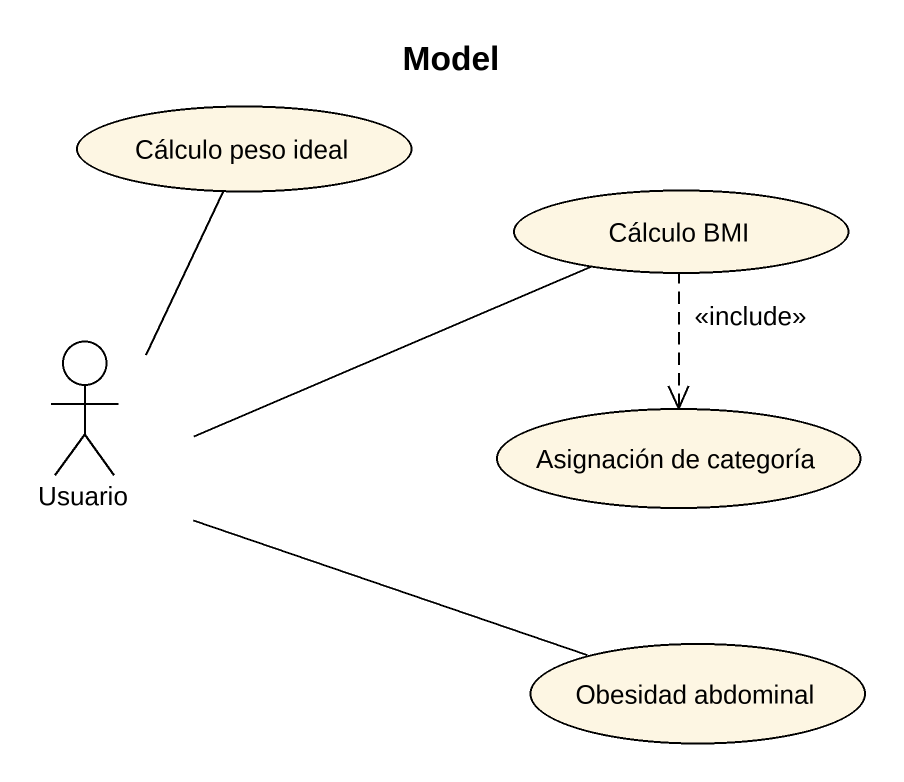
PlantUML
@startuml
title Model
usecase "Cálculo peso ideal" as Cálculo_peso_ideal
usecase "Cálculo BMI" as Cálculo_BMI
actor Usuario
usecase "Asignación de categoría" as Asignación_de_categoría
usecase "Obesidad abdominal" as Obesidad_abdominal
Cálculo_peso_ideal -- Usuario
Cálculo_BMI -left- Usuario
Cálculo_BMI ..> Asignación_de_categoría : <<include>>
Obesidad_abdominal -left- Usuario
@enduml
